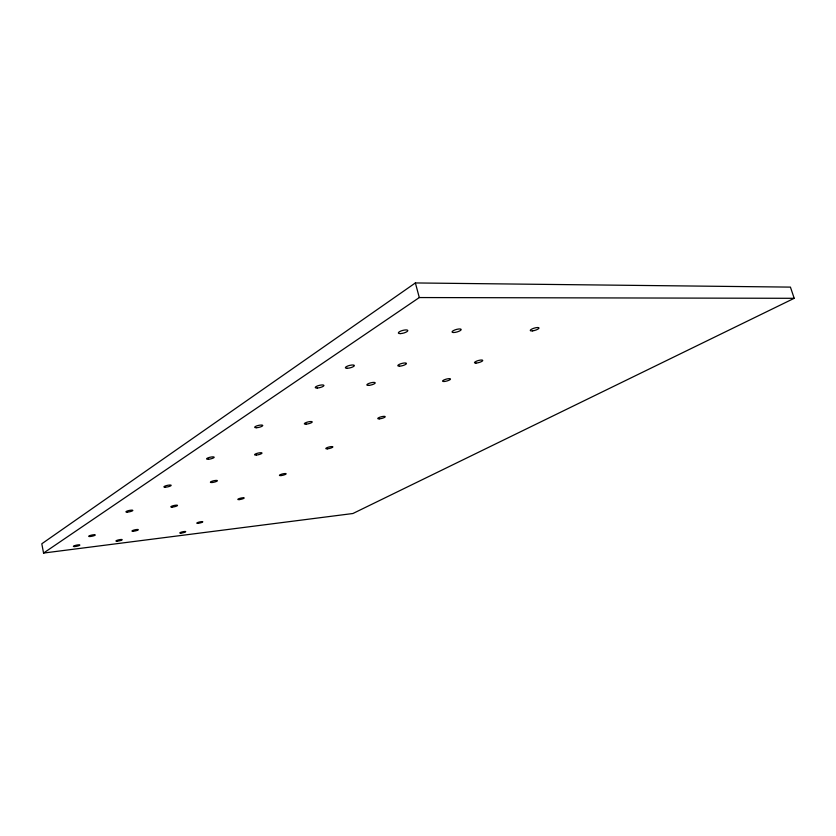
<?xml version="1.0" encoding="UTF-8"?>
<svg xmlns="http://www.w3.org/2000/svg" width="836" height="836" viewBox="0 0 836 836"><rect width="100%" height="100%" fill="white"/><g stroke="black" fill="none" stroke-linecap="round" stroke-linejoin="round"><path stroke-width="1.25" d="M415.377 282.944L41.8 543.776L43.556 553.056L352.907 513.513L794.2 298.306L790.428 287.114L415.377 282.944L419.296 297.553L43.556 553.056M419.296 297.553L794.2 298.306M453.739 332.519A4.755 1.306 -15.6 0 0 461.159 329.781A4.755 1.306 -15.6 0 0 455.003 329.886A4.755 1.306 -15.6 0 0 453.739 332.519M532.595 330.868A4.546 1.17 -16.4 0 0 539.001 327.984A4.546 1.17 -16.4 0 0 532.292 328.841A4.546 1.17 -16.4 0 0 532.595 330.868M475.977 363.075A4.284 1.055 -15.6 0 0 482.706 360.671A4.284 1.055 -15.6 0 0 477.231 360.88A4.284 1.055 -15.6 0 0 475.977 363.075M399.556 366.168A4.473 1.17 -14.8 0 0 406.453 363.65A4.473 1.17 -14.8 0 0 400.423 363.879A4.473 1.17 -14.8 0 0 399.556 366.168M347.358 368.279A4.619 1.244 -14.1 0 0 354.36 365.687A4.619 1.244 -14.1 0 0 347.933 365.928A4.619 1.244 -14.1 0 0 347.358 368.279M368.613 385.386A4.326 1.097 -14.3 0 0 375.207 382.992A4.326 1.097 -14.3 0 0 369.261 383.285A4.326 1.097 -14.3 0 0 368.613 385.386M444.031 381.509A4.138 0.993 -15.2 0 0 450.479 379.22A4.138 0.993 -15.2 0 0 445.076 379.492A4.138 0.993 -15.2 0 0 444.031 381.509M306.216 424.134A4.034 0.941 -13.5 0 0 312.225 421.992A4.034 0.941 -13.5 0 0 306.478 422.389A4.034 0.941 -13.5 0 0 306.216 424.134M379.314 418.857A3.856 0.867 -14.3 0 0 385.208 416.798A3.856 0.867 -14.3 0 0 379.952 417.164A3.856 0.867 -14.3 0 0 379.314 418.857M256.443 455.045A3.804 0.836 -13 0 0 262.002 453.081A3.804 0.836 -13 0 0 256.433 453.561A3.804 0.836 -13 0 0 256.443 455.045M327.399 448.827A3.637 0.773 -13.7 0 0 332.864 446.936A3.637 0.773 -13.7 0 0 327.743 447.375A3.637 0.773 -13.7 0 0 327.399 448.827M281.053 475.569A3.448 0.69 -13.3 0 0 286.152 473.824A3.448 0.69 -13.3 0 0 281.168 474.315A3.448 0.69 -13.3 0 0 281.053 475.569M212.229 482.497A3.605 0.742 -12.6 0 0 217.402 480.7A3.605 0.742 -12.6 0 0 212.01 481.233A3.605 0.742 -12.6 0 0 212.229 482.497M171.955 507.107A3.428 0.658 -12.3 0 0 177.462 505.571A3.428 0.658 -12.3 0 0 173.094 505.717A3.428 0.658 -12.3 0 0 171.955 507.107M239.441 499.583A3.281 0.617 -12.9 0 0 244.206 497.963A3.281 0.617 -12.9 0 0 239.357 498.507A3.281 0.617 -12.9 0 0 239.441 499.583M133.123 531.247A3.26 0.585 -12.1 0 0 138.306 529.805A3.26 0.585 -12.1 0 0 134.032 530.034A3.26 0.585 -12.1 0 0 133.123 531.247M197.724 523.336A3.125 0.554 -12.6 0 0 202.751 521.946A3.125 0.554 -12.6 0 0 198.843 522.145A3.125 0.554 -12.6 0 0 197.724 523.336M180.764 533.128A3.062 0.522 -12.5 0 0 185.676 531.78A3.062 0.522 -12.5 0 0 181.809 531.999A3.062 0.522 -12.5 0 0 180.764 533.128M117.134 541.185A3.198 0.554 -12 0 0 122.181 539.784A3.198 0.554 -12 0 0 117.96 540.035A3.198 0.554 -12 0 0 117.134 541.185M74.697 546.556A3.292 0.575 -11.6 0 0 79.828 545.124A3.292 0.575 -11.6 0 0 75.365 545.406A3.292 0.575 -11.6 0 0 74.697 546.556M89.985 536.524A3.365 0.606 -11.7 0 0 95.262 535.05A3.365 0.606 -11.7 0 0 90.748 535.301A3.365 0.606 -11.7 0 0 89.985 536.524M400.266 333.606A4.901 1.4 -14.9 0 0 407.811 330.774A4.901 1.4 -14.9 0 0 401.217 330.889A4.901 1.4 -14.9 0 0 400.266 333.606M127.197 512.113A3.543 0.69 -11.9 0 0 132.809 510.545A3.543 0.69 -11.9 0 0 128.159 510.712A3.543 0.69 -11.9 0 0 127.197 512.113M165.162 487.2A3.72 0.773 -12.1 0 0 171.119 485.538A3.72 0.773 -12.1 0 0 166.354 485.611A3.72 0.773 -12.1 0 0 165.162 487.2M208.561 459.236A3.919 0.878 -12.5 0 0 214.183 457.229A3.919 0.878 -12.5 0 0 208.31 457.741A3.919 0.878 -12.5 0 0 208.561 459.236M256.673 427.708A4.159 1.003 -12.9 0 0 262.765 425.503A4.159 1.003 -12.9 0 0 256.683 425.932A4.159 1.003 -12.9 0 0 256.673 427.708M317.231 388.019A4.462 1.16 -13.7 0 0 323.929 385.563A4.462 1.16 -13.7 0 0 317.596 385.877A4.462 1.16 -13.7 0 0 317.231 388.019"/></g></svg>
